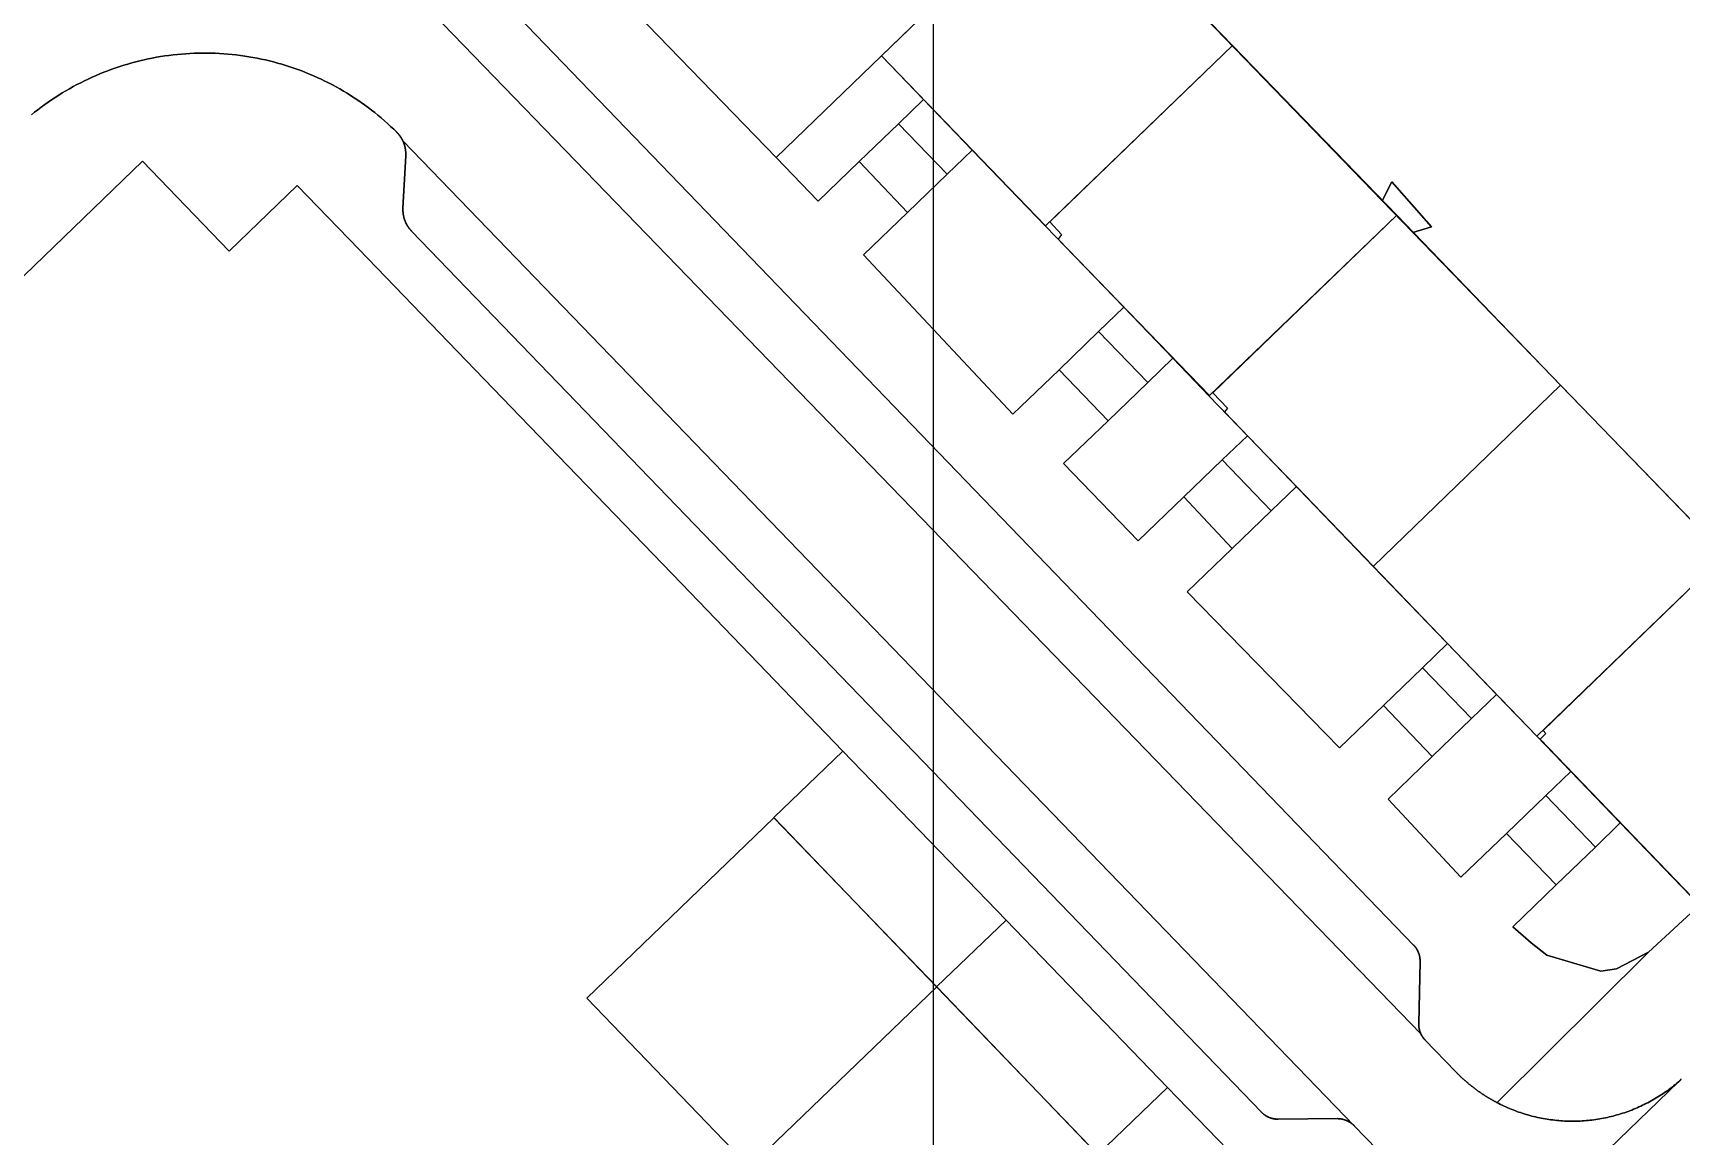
# Model space of a CAD drawing. Header units: metres. Extents: x -127 to 442, y -186 to 462.
# Drawn here: x -29.3 to 24.4, y 35.8 to 71.7 of the extents above; entities that cross this region are included whole.
import ezdxf

# ---------------------------------------------------------------- set-up
doc = ezdxf.new("R2010")
doc.units = ezdxf.units.M

msp = doc.modelspace()

# ---------------------------------------------------------------- linework, layer by layer
at = {"color": 7}
msp.add_lwpolyline([(0, 0), (249, 0), (249, 249), (0, 249)], close=True, dxfattribs=at)
at = {"layer": 'building_2', "color": 1}
for points in [[(16.234, 65.406), (15.625, 65.219), (31.148, 49.188), (43.172, 60.75), (42.906, 61.031), (43.859, 61.938), (17.336, 89.344), (4.391, 76.844), (14.625, 66.25), (14.945, 66.875), (16.234, 65.406)], [(-1.68, 70.969), (3.656, 65.438), (9.75, 71.312), (4.391, 76.844), (-1.68, 70.969)], [(9.75, 71.312), (3.805, 65.562), (4.18, 65.156), (4.07, 65), (9, 59.906), (15.102, 65.781), (9.75, 71.312)], [(15.625, 65.219), (16.234, 65.406), (14.945, 66.875), (14.625, 66.25), (15.625, 65.219)], [(9.594, 59.5), (9.492, 59.375), (14.336, 54.344), (20.445, 60.25), (15.102, 65.781), (9.117, 60), (9.594, 59.5)], [(14.336, 54.344), (19.672, 48.812), (25.797, 54.719), (20.445, 60.25), (14.336, 54.344)], [(19.961, 48.906), (19.773, 48.719), (25.008, 43.281), (31.148, 49.188), (25.797, 54.719), (19.875, 49), (19.961, 48.906)], [(-11.281, 40.281), (-5.984, 34.781), (0.117, 40.656), (-5.188, 46.156), (-11.281, 40.281)], [(0.117, 40.656), (-5.984, 34.781), (-0.719, 29.312), (5.297, 35.125), (5.133, 35.281), (5.211, 35.344), (0.117, 40.656)]]:
    msp.add_lwpolyline(points, close=True, dxfattribs=at)
at = {"layer": 'road_0', "color": 8}
for points in [[(-13.82, 72.556), (15.654, 42.014), (15.654, 42.014), (15.658, 42.01), (15.662, 42.005), (15.666, 42.001), (15.67, 41.996), (15.674, 41.992), (15.678, 41.988), (15.682, 41.983), (15.686, 41.978), (15.69, 41.974), (15.694, 41.969), (15.698, 41.965), (15.701, 41.96), (15.705, 41.955), (15.709, 41.95), (15.712, 41.946), (15.716, 41.941), (15.719, 41.936), (15.723, 41.931), (15.726, 41.926), (15.73, 41.921), (15.733, 41.917), (15.737, 41.912), (15.74, 41.907), (15.743, 41.902), (15.747, 41.897), (15.75, 41.892), (15.753, 41.886), (15.756, 41.881), (15.759, 41.876), (15.762, 41.871), (15.765, 41.866), (15.768, 41.861), (15.771, 41.855), (15.774, 41.85), (15.777, 41.845), (15.78, 41.84), (15.782, 41.834), (15.785, 41.829), (15.788, 41.824), (15.79, 41.818), (15.793, 41.813), (15.795, 41.807), (15.798, 41.802), (15.8, 41.796), (15.803, 41.791), (15.805, 41.785), (15.807, 41.78), (15.81, 41.774), (15.812, 41.769), (15.814, 41.763), (15.816, 41.758), (15.818, 41.752), (15.82, 41.746), (15.822, 41.741), (15.824, 41.735), (15.826, 41.729), (15.828, 41.724), (15.83, 41.718), (15.832, 41.712), (15.834, 41.707), (15.835, 41.701), (15.837, 41.695), (15.838, 41.689), (15.84, 41.683), (15.842, 41.678), (15.843, 41.672), (15.844, 41.666), (15.846, 41.66), (15.847, 41.654), (15.848, 41.649), (15.85, 41.643), (15.851, 41.637), (15.852, 41.631), (15.853, 41.625), (15.854, 41.619), (15.855, 41.613), (15.856, 41.607), (15.857, 41.601), (15.858, 41.595), (15.859, 41.59), (15.859, 41.584), (15.86, 41.578), (15.861, 41.572), (15.861, 41.566), (15.862, 41.56), (15.862, 41.554), (15.863, 41.548), (15.863, 41.542), (15.864, 41.536), (15.864, 41.53), (15.864, 41.524), (15.865, 41.518), (15.865, 41.512), (15.865, 41.506), (15.865, 41.5), (15.865, 41.494), (15.865, 41.488), (15.865, 41.482), (15.865, 41.476), (15.865, 41.476), (15.821, 39.454), (15.821, 39.454), (15.821, 39.451), (15.821, 39.447), (15.821, 39.444), (15.821, 39.44), (15.821, 39.437), (15.821, 39.433), (15.821, 39.43), (15.821, 39.427), (15.821, 39.423), (15.821, 39.42), (15.821, 39.416), (15.821, 39.413), (15.821, 39.409), (15.821, 39.406), (15.821, 39.402), (15.822, 39.399), (15.822, 39.396), (15.822, 39.392), (15.822, 39.389), (15.822, 39.385), (15.823, 39.382), (15.823, 39.378), (15.823, 39.375), (15.823, 39.372), (15.824, 39.368), (15.824, 39.365), (15.824, 39.361), (15.825, 39.358), (15.825, 39.355), (15.826, 39.351), (15.826, 39.348), (15.826, 39.344), (15.827, 39.341), (15.827, 39.337), (15.828, 39.334), (15.828, 39.331), (15.829, 39.327), (15.829, 39.324), (15.83, 39.32), (15.83, 39.317), (15.831, 39.314), (15.831, 39.31), (15.832, 39.307), (15.833, 39.304), (15.833, 39.3), (15.834, 39.297), (15.835, 39.293), (15.835, 39.29), (15.836, 39.287), (15.837, 39.283), (15.837, 39.28), (15.838, 39.277), (15.839, 39.273), (15.84, 39.27), (15.84, 39.267), (15.841, 39.263), (15.842, 39.26), (15.843, 39.257), (15.844, 39.253), (15.845, 39.25), (15.845, 39.247), (15.846, 39.243), (15.847, 39.24), (15.848, 39.237), (15.849, 39.233), (15.85, 39.23), (15.851, 39.227), (15.852, 39.223), (15.853, 39.22), (15.854, 39.217), (15.855, 39.214), (15.856, 39.21), (15.857, 39.207), (15.858, 39.204), (15.859, 39.2), (15.86, 39.197), (15.861, 39.194), (15.863, 39.191), (15.864, 39.188), (15.865, 39.184), (15.866, 39.181), (15.867, 39.178), (15.869, 39.175), (15.87, 39.171), (15.871, 39.168), (15.872, 39.165), (15.874, 39.162), (15.875, 39.159), (15.876, 39.155), (15.877, 39.152), (15.879, 39.149), (15.88, 39.146), (15.882, 39.143), (15.883, 39.14), (15.884, 39.136), (15.886, 39.133), (15.887, 39.13), (15.889, 39.127), (15.89, 39.124), (15.89, 39.124), (15.891, 39.122), (15.892, 39.119), (15.893, 39.117), (15.894, 39.115), (15.895, 39.112), (15.896, 39.11), (15.898, 39.108), (15.899, 39.106), (15.9, 39.103), (15.901, 39.101), (15.902, 39.099), (15.903, 39.097), (15.904, 39.094), (15.906, 39.092), (15.907, 39.09), (15.908, 39.087), (15.909, 39.085), (15.91, 39.083), (15.911, 39.081), (15.913, 39.078), (15.914, 39.076), (15.915, 39.074), (15.916, 39.072), (15.918, 39.07), (15.919, 39.067), (15.92, 39.065), (15.921, 39.063), (15.923, 39.061), (15.924, 39.059), (15.925, 39.056), (15.926, 39.054), (15.928, 39.052), (15.929, 39.05), (15.93, 39.048), (15.932, 39.045), (15.933, 39.043), (15.934, 39.041), (15.936, 39.039), (15.937, 39.037), (15.938, 39.035), (15.94, 39.033), (15.941, 39.03), (15.943, 39.028), (15.944, 39.026), (15.945, 39.024), (15.947, 39.022), (15.948, 39.02), (15.95, 39.018), (15.951, 39.016), (15.952, 39.013), (15.954, 39.011), (15.955, 39.009), (15.957, 39.007), (15.958, 39.005), (15.96, 39.003), (15.961, 39.001), (15.963, 38.999), (15.964, 38.997), (15.966, 38.995), (15.967, 38.993), (15.969, 38.991), (15.97, 38.989), (15.972, 38.987), (15.973, 38.985), (15.975, 38.983), (15.976, 38.981), (15.978, 38.978), (15.979, 38.976), (15.981, 38.974), (15.983, 38.972), (15.984, 38.97), (15.986, 38.969), (15.987, 38.967), (15.989, 38.965), (15.99, 38.963), (15.992, 38.961), (15.994, 38.959), (15.995, 38.957), (15.997, 38.955), (15.999, 38.953), (16, 38.951), (16.002, 38.949), (16.004, 38.947), (16.005, 38.945), (16.007, 38.943), (16.009, 38.941), (16.01, 38.939), (16.012, 38.937), (16.014, 38.936), (16.015, 38.934), (16.017, 38.932), (16.019, 38.93), (16.021, 38.928), (16.022, 38.926), (16.024, 38.924), (16.026, 38.923), (16.027, 38.921), (16.029, 38.919), (16.031, 38.917), (16.031, 38.917), (17.016, 37.896), (17.016, 37.896), (17.028, 37.884), (17.04, 37.871), (17.052, 37.859), (17.064, 37.847), (17.076, 37.835), (17.088, 37.822), (17.101, 37.81), (17.113, 37.798), (17.125, 37.786), (17.137, 37.774), (17.15, 37.762), (17.162, 37.75), (17.175, 37.738), (17.187, 37.726), (17.2, 37.715), (17.212, 37.703), (17.225, 37.691), (17.237, 37.679), (17.25, 37.668), (17.263, 37.656), (17.275, 37.645), (17.288, 37.633), (17.301, 37.622), (17.314, 37.61), (17.327, 37.599), (17.34, 37.587), (17.353, 37.576), (17.366, 37.565), (17.379, 37.554), (17.392, 37.542), (17.405, 37.531), (17.418, 37.52), (17.431, 37.509), (17.444, 37.498), (17.458, 37.487), (17.471, 37.476), (17.484, 37.465), (17.498, 37.455), (17.511, 37.444), (17.525, 37.433), (17.538, 37.422), (17.552, 37.412), (17.565, 37.401), (17.579, 37.39), (17.592, 37.38), (17.606, 37.369), (17.62, 37.359), (17.633, 37.349), (17.647, 37.338), (17.661, 37.328), (17.675, 37.318), (17.688, 37.307), (17.702, 37.297), (17.716, 37.287), (17.73, 37.277), (17.744, 37.267), (17.758, 37.257), (17.772, 37.247), (17.786, 37.237), (17.8, 37.227), (17.815, 37.218), (17.829, 37.208), (17.843, 37.198), (17.857, 37.188), (17.871, 37.179), (17.886, 37.169), (17.9, 37.16), (17.914, 37.15), (17.929, 37.141), (17.943, 37.131), (17.958, 37.122), (17.972, 37.113), (17.987, 37.103), (18.001, 37.094), (18.016, 37.085), (18.03, 37.076), (18.045, 37.067), (18.06, 37.058), (18.074, 37.049), (18.089, 37.04), (18.104, 37.031), (18.119, 37.022), (18.133, 37.014), (18.148, 37.005), (18.163, 36.996), (18.178, 36.988), (18.193, 36.979), (18.208, 36.971), (18.223, 36.962), (18.238, 36.954), (18.253, 36.945), (18.268, 36.937), (18.283, 36.929), (18.298, 36.92), (18.313, 36.912), (18.328, 36.904), (18.344, 36.896), (18.359, 36.888), (18.374, 36.88), (18.374, 36.88), (23.31, 41.78), (22.26, 41.24), (21.76, 41.16), (20, 41.68), (19.48, 42.09), (18.885, 42.602), (20.299, 43.969), (18.678, 45.649), (17.197, 44.223), (14.822, 46.763), (16.259, 48.15), (14.67, 49.819), (13.234, 48.437), (8.277, 53.521), (8.277, 53.521), (9.739, 54.929), (8.17, 56.61), (6.682, 55.177), (4.251, 57.694), (5.699, 59.09), (4.1, 60.749), (2.598, 59.303), (-2.272, 64.491), (-0.84, 65.87), (-2.409, 67.535), (-3.753, 66.242), (-5.119, 67.657), (-11.031, 73.779)], [(17.488, 30.988), (24.284, 37.557), (24.284, 37.557), (24.235, 37.516), (24.186, 37.475), (24.137, 37.435), (24.087, 37.395), (24.036, 37.356), (23.985, 37.318), (23.934, 37.28), (23.882, 37.243), (23.829, 37.207), (23.776, 37.171), (23.723, 37.136), (23.67, 37.101), (23.615, 37.068), (23.561, 37.034), (23.506, 37.002), (23.451, 36.97), (23.395, 36.939), (23.339, 36.908), (23.283, 36.878), (23.226, 36.849), (23.169, 36.82), (23.112, 36.793), (23.054, 36.766), (22.996, 36.739), (22.937, 36.713), (22.879, 36.688), (22.82, 36.664), (22.761, 36.64), (22.701, 36.618), (22.641, 36.595), (22.581, 36.574), (22.521, 36.553), (22.46, 36.533), (22.399, 36.514), (22.338, 36.495), (22.277, 36.478), (22.216, 36.461), (22.154, 36.444), (22.092, 36.429), (22.03, 36.414), (21.968, 36.4), (21.905, 36.386), (21.843, 36.374), (21.78, 36.362), (21.717, 36.351), (21.654, 36.341), (21.591, 36.331), (21.528, 36.322), (21.465, 36.314), (21.401, 36.307), (21.338, 36.301), (21.274, 36.295), (21.211, 36.29), (21.147, 36.286), (21.083, 36.282), (21.02, 36.28), (20.956, 36.278), (20.892, 36.277), (20.828, 36.276), (20.764, 36.277), (20.701, 36.278), (20.637, 36.28), (20.573, 36.282), (20.509, 36.286), (20.446, 36.29), (20.382, 36.295), (20.319, 36.301), (20.255, 36.307), (20.192, 36.315), (20.128, 36.323), (20.065, 36.332), (20.002, 36.341), (19.939, 36.352), (19.876, 36.363), (19.814, 36.375), (19.751, 36.387), (19.689, 36.401), (19.627, 36.415), (19.565, 36.43), (19.503, 36.445), (19.441, 36.462), (19.38, 36.479), (19.318, 36.496), (19.257, 36.515), (19.196, 36.534), (19.136, 36.554), (19.076, 36.575), (19.016, 36.597), (18.956, 36.619), (18.896, 36.642), (18.837, 36.665), (18.778, 36.69), (18.719, 36.715), (18.661, 36.741), (18.603, 36.767), (18.545, 36.794), (18.488, 36.822), (18.431, 36.851), (18.374, 36.88), (18.374, 36.88), (18.359, 36.888), (18.344, 36.896), (18.328, 36.904), (18.313, 36.912), (18.298, 36.92), (18.283, 36.929), (18.268, 36.937), (18.253, 36.945), (18.238, 36.954), (18.223, 36.962), (18.208, 36.971), (18.193, 36.979), (18.178, 36.988), (18.163, 36.996), (18.148, 37.005), (18.133, 37.014), (18.119, 37.022), (18.104, 37.031), (18.089, 37.04), (18.074, 37.049), (18.06, 37.058), (18.045, 37.067), (18.03, 37.076), (18.016, 37.085), (18.001, 37.094), (17.987, 37.103), (17.972, 37.113), (17.958, 37.122), (17.943, 37.131), (17.929, 37.141), (17.914, 37.15), (17.9, 37.16), (17.886, 37.169), (17.871, 37.179), (17.857, 37.188), (17.843, 37.198), (17.829, 37.208), (17.815, 37.218), (17.8, 37.227), (17.786, 37.237), (17.772, 37.247), (17.758, 37.257), (17.744, 37.267), (17.73, 37.277), (17.716, 37.287), (17.702, 37.297), (17.688, 37.307), (17.675, 37.318), (17.661, 37.328), (17.647, 37.338), (17.633, 37.349), (17.62, 37.359), (17.606, 37.369), (17.592, 37.38), (17.579, 37.39), (17.565, 37.401), (17.552, 37.412), (17.538, 37.422), (17.525, 37.433), (17.511, 37.444), (17.498, 37.455), (17.484, 37.465), (17.471, 37.476), (17.458, 37.487), (17.444, 37.498), (17.431, 37.509), (17.418, 37.52), (17.405, 37.531), (17.392, 37.542), (17.379, 37.554), (17.366, 37.565), (17.353, 37.576), (17.34, 37.587), (17.327, 37.599), (17.314, 37.61), (17.301, 37.622), (17.288, 37.633), (17.275, 37.645), (17.263, 37.656), (17.25, 37.668), (17.237, 37.679), (17.225, 37.691), (17.212, 37.703), (17.2, 37.715), (17.187, 37.726), (17.175, 37.738), (17.162, 37.75), (17.15, 37.762), (17.137, 37.774), (17.125, 37.786), (17.113, 37.798), (17.101, 37.81), (17.088, 37.822), (17.076, 37.835), (17.064, 37.847), (17.052, 37.859), (17.04, 37.871), (17.028, 37.884), (17.016, 37.896), (17.016, 37.896), (16.031, 38.917), (16.031, 38.917), (16.029, 38.919), (16.027, 38.921), (16.026, 38.923), (16.024, 38.924), (16.022, 38.926), (16.021, 38.928), (16.019, 38.93), (16.017, 38.932), (16.015, 38.934), (16.014, 38.936), (16.012, 38.937), (16.01, 38.939), (16.009, 38.941), (16.007, 38.943), (16.005, 38.945), (16.004, 38.947), (16.002, 38.949), (16, 38.951), (15.999, 38.953), (15.997, 38.955), (15.995, 38.957), (15.994, 38.959), (15.992, 38.961), (15.99, 38.963), (15.989, 38.965), (15.987, 38.967), (15.986, 38.969), (15.984, 38.97), (15.983, 38.972), (15.981, 38.974), (15.979, 38.976), (15.978, 38.978), (15.976, 38.981), (15.975, 38.983), (15.973, 38.985), (15.972, 38.987), (15.97, 38.989), (15.969, 38.991), (15.967, 38.993), (15.966, 38.995), (15.964, 38.997), (15.963, 38.999), (15.961, 39.001), (15.96, 39.003), (15.958, 39.005), (15.957, 39.007), (15.955, 39.009), (15.954, 39.011), (15.952, 39.013), (15.951, 39.016), (15.95, 39.018), (15.948, 39.02), (15.947, 39.022), (15.945, 39.024), (15.944, 39.026), (15.943, 39.028), (15.941, 39.03), (15.94, 39.033), (15.938, 39.035), (15.937, 39.037), (15.936, 39.039), (15.934, 39.041), (15.933, 39.043), (15.932, 39.045), (15.93, 39.048), (15.929, 39.05), (15.928, 39.052), (15.926, 39.054), (15.925, 39.056), (15.924, 39.059), (15.923, 39.061), (15.921, 39.063), (15.92, 39.065), (15.919, 39.067), (15.918, 39.07), (15.916, 39.072), (15.915, 39.074), (15.914, 39.076), (15.913, 39.078), (15.911, 39.081), (15.91, 39.083), (15.909, 39.085), (15.908, 39.087), (15.907, 39.09), (15.906, 39.092), (15.904, 39.094), (15.903, 39.097), (15.902, 39.099), (15.901, 39.101), (15.9, 39.103), (15.899, 39.106), (15.898, 39.108), (15.896, 39.11), (15.895, 39.112), (15.894, 39.115), (15.893, 39.117), (15.892, 39.119), (15.891, 39.122), (15.89, 39.124), (15.89, 39.124), (-16.637, 72.7)], [(-16.637, 72.7), (15.89, 39.124), (15.89, 39.124), (15.889, 39.127), (15.887, 39.13), (15.886, 39.133), (15.884, 39.136), (15.883, 39.14), (15.882, 39.143), (15.88, 39.146), (15.879, 39.149), (15.877, 39.152), (15.876, 39.155), (15.875, 39.159), (15.874, 39.162), (15.872, 39.165), (15.871, 39.168), (15.87, 39.171), (15.869, 39.175), (15.867, 39.178), (15.866, 39.181), (15.865, 39.184), (15.864, 39.188), (15.863, 39.191), (15.861, 39.194), (15.86, 39.197), (15.859, 39.2), (15.858, 39.204), (15.857, 39.207), (15.856, 39.21), (15.855, 39.214), (15.854, 39.217), (15.853, 39.22), (15.852, 39.223), (15.851, 39.227), (15.85, 39.23), (15.849, 39.233), (15.848, 39.237), (15.847, 39.24), (15.846, 39.243), (15.845, 39.247), (15.845, 39.25), (15.844, 39.253), (15.843, 39.257), (15.842, 39.26), (15.841, 39.263), (15.84, 39.267), (15.84, 39.27), (15.839, 39.273), (15.838, 39.277), (15.837, 39.28), (15.837, 39.283), (15.836, 39.287), (15.835, 39.29), (15.835, 39.293), (15.834, 39.297), (15.833, 39.3), (15.833, 39.304), (15.832, 39.307), (15.831, 39.31), (15.831, 39.314), (15.83, 39.317), (15.83, 39.32), (15.829, 39.324), (15.829, 39.327), (15.828, 39.331), (15.828, 39.334), (15.827, 39.337), (15.827, 39.341), (15.826, 39.344), (15.826, 39.348), (15.826, 39.351), (15.825, 39.355), (15.825, 39.358), (15.824, 39.361), (15.824, 39.365), (15.824, 39.368), (15.823, 39.372), (15.823, 39.375), (15.823, 39.378), (15.823, 39.382), (15.822, 39.385), (15.822, 39.389), (15.822, 39.392), (15.822, 39.396), (15.822, 39.399), (15.821, 39.402), (15.821, 39.406), (15.821, 39.409), (15.821, 39.413), (15.821, 39.416), (15.821, 39.42), (15.821, 39.423), (15.821, 39.427), (15.821, 39.43), (15.821, 39.433), (15.821, 39.437), (15.821, 39.44), (15.821, 39.444), (15.821, 39.447), (15.821, 39.451), (15.821, 39.454), (15.821, 39.454), (15.865, 41.476), (15.865, 41.476), (15.865, 41.482), (15.865, 41.488), (15.865, 41.494), (15.865, 41.5), (15.865, 41.506), (15.865, 41.512), (15.865, 41.518), (15.864, 41.524), (15.864, 41.53), (15.864, 41.536), (15.863, 41.542), (15.863, 41.548), (15.862, 41.554), (15.862, 41.56), (15.861, 41.566), (15.861, 41.572), (15.86, 41.578), (15.859, 41.584), (15.859, 41.59), (15.858, 41.595), (15.857, 41.601), (15.856, 41.607), (15.855, 41.613), (15.854, 41.619), (15.853, 41.625), (15.852, 41.631), (15.851, 41.637), (15.85, 41.643), (15.848, 41.649), (15.847, 41.654), (15.846, 41.66), (15.844, 41.666), (15.843, 41.672), (15.842, 41.678), (15.84, 41.683), (15.838, 41.689), (15.837, 41.695), (15.835, 41.701), (15.834, 41.707), (15.832, 41.712), (15.83, 41.718), (15.828, 41.724), (15.826, 41.729), (15.824, 41.735), (15.822, 41.741), (15.82, 41.746), (15.818, 41.752), (15.816, 41.758), (15.814, 41.763), (15.812, 41.769), (15.81, 41.774), (15.807, 41.78), (15.805, 41.785), (15.803, 41.791), (15.8, 41.796), (15.798, 41.802), (15.795, 41.807), (15.793, 41.813), (15.79, 41.818), (15.788, 41.824), (15.785, 41.829), (15.782, 41.834), (15.78, 41.84), (15.777, 41.845), (15.774, 41.85), (15.771, 41.855), (15.768, 41.861), (15.765, 41.866), (15.762, 41.871), (15.759, 41.876), (15.756, 41.881), (15.753, 41.886), (15.75, 41.892), (15.747, 41.897), (15.743, 41.902), (15.74, 41.907), (15.737, 41.912), (15.733, 41.917), (15.73, 41.921), (15.726, 41.926), (15.723, 41.931), (15.719, 41.936), (15.716, 41.941), (15.712, 41.946), (15.709, 41.95), (15.705, 41.955), (15.701, 41.96), (15.698, 41.965), (15.694, 41.969), (15.69, 41.974), (15.686, 41.978), (15.682, 41.983), (15.678, 41.988), (15.674, 41.992), (15.67, 41.996), (15.666, 42.001), (15.662, 42.005), (15.658, 42.01), (15.654, 42.014), (15.654, 42.014), (-13.82, 72.556)], [(-29.386, 69.049), (-29.279, 69.136), (-29.17, 69.22), (-29.061, 69.303), (-28.95, 69.384), (-28.838, 69.464), (-28.724, 69.541), (-28.61, 69.617), (-28.494, 69.692), (-28.377, 69.764), (-28.259, 69.835), (-28.14, 69.903), (-28.02, 69.97), (-27.899, 70.035), (-27.777, 70.099), (-27.654, 70.16), (-27.53, 70.219), (-27.405, 70.277), (-27.279, 70.332), (-27.153, 70.386), (-27.025, 70.438), (-26.897, 70.487), (-26.768, 70.535), (-26.638, 70.58), (-26.508, 70.624), (-26.377, 70.666), (-26.245, 70.705), (-26.113, 70.743), (-25.98, 70.778), (-25.847, 70.812), (-25.713, 70.843), (-25.579, 70.873), (-25.444, 70.9), (-25.309, 70.925), (-25.174, 70.948), (-25.038, 70.969), (-24.902, 70.988), (-24.765, 71.005), (-24.629, 71.02), (-24.492, 71.032), (-24.355, 71.043), (-24.217, 71.051), (-24.08, 71.057), (-23.943, 71.061), (-23.805, 71.063), (-23.668, 71.063), (-23.53, 71.061), (-23.393, 71.056), (-23.256, 71.05), (-23.118, 71.041), (-22.981, 71.03), (-22.844, 71.018), (-22.708, 71.003), (-22.571, 70.986), (-22.435, 70.966), (-22.3, 70.945), (-22.164, 70.922), (-22.029, 70.896), (-21.894, 70.869), (-21.76, 70.839), (-21.626, 70.807), (-21.493, 70.774), (-21.36, 70.738), (-21.228, 70.7), (-21.097, 70.66), (-20.966, 70.618), (-20.836, 70.574), (-20.706, 70.528), (-20.577, 70.48), (-20.449, 70.43), (-20.322, 70.378), (-20.195, 70.324), (-20.07, 70.269), (-19.945, 70.211), (-19.821, 70.151), (-19.698, 70.09), (-19.576, 70.026), (-19.455, 69.961), (-19.335, 69.894), (-19.217, 69.825), (-19.099, 69.754), (-18.982, 69.681), (-18.867, 69.607), (-18.752, 69.53), (-18.639, 69.452), (-18.527, 69.373), (-18.416, 69.291), (-18.307, 69.208), (-18.199, 69.123), (-18.092, 69.037), (-17.986, 68.949), (-17.882, 68.859), (-17.78, 68.767), (-17.678, 68.674), (-17.578, 68.58), (-17.48, 68.484), (-17.48, 68.484), (-17.477, 68.481), (-17.475, 68.479), (-17.472, 68.476), (-17.47, 68.474), (-17.467, 68.471), (-17.465, 68.469), (-17.462, 68.466), (-17.46, 68.463), (-17.457, 68.461), (-17.455, 68.458), (-17.452, 68.455), (-17.45, 68.453), (-17.447, 68.45), (-17.445, 68.447), (-17.442, 68.445), (-17.44, 68.442), (-17.437, 68.439), (-17.435, 68.437), (-17.432, 68.434), (-17.43, 68.431), (-17.428, 68.428), (-17.425, 68.426), (-17.423, 68.423), (-17.421, 68.42), (-17.418, 68.417), (-17.416, 68.415), (-17.414, 68.412), (-17.411, 68.409), (-17.409, 68.406), (-17.407, 68.403), (-17.404, 68.401), (-17.402, 68.398), (-17.4, 68.395), (-17.398, 68.392), (-17.395, 68.389), (-17.393, 68.386), (-17.391, 68.384), (-17.389, 68.381), (-17.386, 68.378), (-17.384, 68.375), (-17.382, 68.372), (-17.38, 68.369), (-17.378, 68.366), (-17.376, 68.363), (-17.373, 68.36), (-17.371, 68.357), (-17.369, 68.354), (-17.367, 68.351), (-17.365, 68.348), (-17.363, 68.345), (-17.361, 68.342), (-17.359, 68.339), (-17.357, 68.336), (-17.355, 68.333), (-17.353, 68.33), (-17.351, 68.327), (-17.349, 68.324), (-17.347, 68.321), (-17.345, 68.318), (-17.343, 68.315), (-17.341, 68.312), (-17.339, 68.309), (-17.337, 68.306), (-17.335, 68.303), (-17.333, 68.3), (-17.331, 68.297), (-17.329, 68.294), (-17.327, 68.291), (-17.326, 68.288), (-17.324, 68.284), (-17.322, 68.281), (-17.32, 68.278), (-17.318, 68.275), (-17.316, 68.272), (-17.315, 68.269), (-17.313, 68.265), (-17.311, 68.262), (-17.309, 68.259), (-17.307, 68.256), (-17.306, 68.253), (-17.304, 68.25), (-17.302, 68.246), (-17.301, 68.243), (-17.299, 68.24), (-17.297, 68.237), (-17.296, 68.234), (-17.294, 68.23), (-17.292, 68.227), (-17.291, 68.224), (-17.289, 68.221), (-17.287, 68.217), (-17.286, 68.214), (-17.284, 68.211), (-17.283, 68.207), (-17.281, 68.204), (-17.28, 68.201), (-17.278, 68.198), (-17.277, 68.194), (-17.275, 68.191), (-17.275, 68.191), (13.718, 36.13), (14.848, 34.959)], [(14.848, 34.959), (13.718, 36.13), (13.718, 36.13), (13.714, 36.134), (13.709, 36.139), (13.705, 36.143), (13.7, 36.147), (13.696, 36.151), (13.691, 36.155), (13.687, 36.159), (13.682, 36.163), (13.677, 36.167), (13.673, 36.171), (13.668, 36.175), (13.663, 36.179), (13.659, 36.183), (13.654, 36.187), (13.649, 36.191), (13.644, 36.194), (13.639, 36.198), (13.634, 36.202), (13.629, 36.205), (13.624, 36.209), (13.62, 36.213), (13.615, 36.216), (13.609, 36.22), (13.604, 36.223), (13.599, 36.227), (13.594, 36.23), (13.589, 36.233), (13.584, 36.236), (13.579, 36.24), (13.573, 36.243), (13.568, 36.246), (13.563, 36.249), (13.558, 36.252), (13.552, 36.255), (13.547, 36.258), (13.542, 36.261), (13.536, 36.264), (13.531, 36.267), (13.525, 36.27), (13.52, 36.273), (13.514, 36.276), (13.509, 36.278), (13.503, 36.281), (13.498, 36.284), (13.492, 36.286), (13.487, 36.289), (13.481, 36.291), (13.476, 36.294), (13.47, 36.296), (13.464, 36.298), (13.459, 36.301), (13.453, 36.303), (13.447, 36.305), (13.442, 36.308), (13.436, 36.31), (13.43, 36.312), (13.424, 36.314), (13.418, 36.316), (13.413, 36.318), (13.407, 36.32), (13.401, 36.322), (13.395, 36.323), (13.389, 36.325), (13.383, 36.327), (13.378, 36.329), (13.372, 36.33), (13.366, 36.332), (13.36, 36.334), (13.354, 36.335), (13.348, 36.337), (13.342, 36.338), (13.336, 36.339), (13.33, 36.341), (13.324, 36.342), (13.318, 36.343), (13.312, 36.344), (13.306, 36.346), (13.3, 36.347), (13.294, 36.348), (13.288, 36.349), (13.282, 36.35), (13.276, 36.351), (13.27, 36.351), (13.264, 36.352), (13.258, 36.353), (13.251, 36.354), (13.245, 36.354), (13.239, 36.355), (13.233, 36.356), (13.227, 36.356), (13.221, 36.357), (13.215, 36.357), (13.209, 36.358), (13.203, 36.358), (13.197, 36.358), (13.19, 36.359), (13.184, 36.359), (13.178, 36.359), (13.172, 36.359), (13.172, 36.359), (11.239, 36.342), (11.239, 36.342), (11.233, 36.342), (11.227, 36.342), (11.221, 36.342), (11.214, 36.342), (11.208, 36.342), (11.202, 36.343), (11.196, 36.343), (11.19, 36.343), (11.184, 36.344), (11.178, 36.344), (11.171, 36.345), (11.165, 36.345), (11.159, 36.346), (11.153, 36.346), (11.147, 36.347), (11.141, 36.348), (11.135, 36.349), (11.129, 36.349), (11.123, 36.35), (11.117, 36.351), (11.11, 36.352), (11.104, 36.353), (11.098, 36.354), (11.092, 36.355), (11.086, 36.357), (11.08, 36.358), (11.074, 36.359), (11.068, 36.36), (11.062, 36.362), (11.056, 36.363), (11.05, 36.365), (11.044, 36.366), (11.038, 36.368), (11.033, 36.369), (11.027, 36.371), (11.021, 36.373), (11.015, 36.375), (11.009, 36.376), (11.003, 36.378), (10.997, 36.38), (10.991, 36.382), (10.986, 36.384), (10.98, 36.386), (10.974, 36.388), (10.968, 36.39), (10.963, 36.393), (10.957, 36.395), (10.951, 36.397), (10.945, 36.399), (10.94, 36.402), (10.934, 36.404), (10.928, 36.407), (10.923, 36.409), (10.917, 36.412), (10.912, 36.414), (10.906, 36.417), (10.901, 36.42), (10.895, 36.422), (10.89, 36.425), (10.884, 36.428), (10.879, 36.431), (10.873, 36.434), (10.868, 36.437), (10.863, 36.44), (10.857, 36.443), (10.852, 36.446), (10.847, 36.449), (10.841, 36.452), (10.836, 36.456), (10.831, 36.459), (10.826, 36.462), (10.821, 36.465), (10.816, 36.469), (10.81, 36.472), (10.805, 36.476), (10.8, 36.479), (10.795, 36.483), (10.79, 36.486), (10.785, 36.49), (10.78, 36.494), (10.776, 36.498), (10.771, 36.501), (10.766, 36.505), (10.761, 36.509), (10.756, 36.513), (10.752, 36.517), (10.747, 36.521), (10.742, 36.525), (10.738, 36.529), (10.733, 36.533), (10.728, 36.537), (10.724, 36.541), (10.719, 36.545), (10.715, 36.549), (10.71, 36.554), (10.706, 36.558), (10.702, 36.562), (10.697, 36.567), (10.693, 36.571), (10.693, 36.571), (-16.997, 65.265), (-16.997, 65.265), (-17.003, 65.271), (-17.008, 65.277), (-17.014, 65.283), (-17.02, 65.289), (-17.025, 65.295), (-17.031, 65.302), (-17.036, 65.308), (-17.042, 65.314), (-17.047, 65.32), (-17.052, 65.327), (-17.057, 65.333), (-17.063, 65.34), (-17.068, 65.346), (-17.073, 65.353), (-17.078, 65.359), (-17.083, 65.366), (-17.088, 65.373), (-17.092, 65.38), (-17.097, 65.386), (-17.102, 65.393), (-17.107, 65.4), (-17.111, 65.407), (-17.116, 65.414), (-17.12, 65.421), (-17.125, 65.428), (-17.129, 65.435), (-17.133, 65.442), (-17.138, 65.449), (-17.142, 65.456), (-17.146, 65.463), (-17.15, 65.47), (-17.154, 65.478), (-17.158, 65.485), (-17.162, 65.492), (-17.166, 65.5), (-17.17, 65.507), (-17.173, 65.514), (-17.177, 65.522), (-17.181, 65.529), (-17.184, 65.537), (-17.188, 65.544), (-17.191, 65.552), (-17.194, 65.559), (-17.198, 65.567), (-17.201, 65.575), (-17.204, 65.582), (-17.207, 65.59), (-17.21, 65.598), (-17.213, 65.605), (-17.216, 65.613), (-17.219, 65.621), (-17.222, 65.629), (-17.224, 65.637), (-17.227, 65.645), (-17.23, 65.652), (-17.232, 65.66), (-17.234, 65.668), (-17.237, 65.676), (-17.239, 65.684), (-17.241, 65.692), (-17.244, 65.7), (-17.246, 65.708), (-17.248, 65.716), (-17.25, 65.724), (-17.252, 65.732), (-17.253, 65.74), (-17.255, 65.748), (-17.257, 65.757), (-17.259, 65.765), (-17.26, 65.773), (-17.262, 65.781), (-17.263, 65.789), (-17.264, 65.797), (-17.266, 65.805), (-17.267, 65.814), (-17.268, 65.822), (-17.269, 65.83), (-17.27, 65.838), (-17.271, 65.847), (-17.272, 65.855), (-17.273, 65.863), (-17.274, 65.871), (-17.274, 65.88), (-17.275, 65.888), (-17.276, 65.896), (-17.276, 65.904), (-17.276, 65.913), (-17.277, 65.921), (-17.277, 65.929), (-17.277, 65.937), (-17.277, 65.946), (-17.277, 65.954), (-17.277, 65.962), (-17.277, 65.971), (-17.277, 65.979), (-17.277, 65.987), (-17.277, 65.995), (-17.276, 66.004), (-17.276, 66.012), (-17.276, 66.012), (-17.186, 67.721), (-17.186, 67.721), (-17.186, 67.726), (-17.185, 67.731), (-17.185, 67.736), (-17.185, 67.74), (-17.185, 67.745), (-17.185, 67.75), (-17.185, 67.755), (-17.185, 67.76), (-17.184, 67.765), (-17.184, 67.77), (-17.184, 67.775), (-17.184, 67.78), (-17.184, 67.784), (-17.184, 67.789), (-17.185, 67.794), (-17.185, 67.799), (-17.185, 67.804), (-17.185, 67.809), (-17.185, 67.814), (-17.185, 67.819), (-17.185, 67.823), (-17.186, 67.828), (-17.186, 67.833), (-17.186, 67.838), (-17.187, 67.843), (-17.187, 67.848), (-17.187, 67.853), (-17.188, 67.858), (-17.188, 67.862), (-17.189, 67.867), (-17.189, 67.872), (-17.189, 67.877), (-17.19, 67.882), (-17.19, 67.887), (-17.191, 67.892), (-17.192, 67.896), (-17.192, 67.901), (-17.193, 67.906), (-17.193, 67.911), (-17.194, 67.916), (-17.195, 67.921), (-17.196, 67.925), (-17.196, 67.93), (-17.197, 67.935), (-17.198, 67.94), (-17.199, 67.945), (-17.2, 67.949), (-17.2, 67.954), (-17.201, 67.959), (-17.202, 67.964), (-17.203, 67.969), (-17.204, 67.973), (-17.205, 67.978), (-17.206, 67.983), (-17.207, 67.988), (-17.208, 67.993), (-17.209, 67.997), (-17.21, 68.002), (-17.211, 68.007), (-17.213, 68.012), (-17.214, 68.016), (-17.215, 68.021), (-17.216, 68.026), (-17.217, 68.03), (-17.219, 68.035), (-17.22, 68.04), (-17.221, 68.045), (-17.223, 68.049), (-17.224, 68.054), (-17.225, 68.059), (-17.227, 68.063), (-17.228, 68.068), (-17.23, 68.073), (-17.231, 68.077), (-17.232, 68.082), (-17.234, 68.087), (-17.236, 68.091), (-17.237, 68.096), (-17.239, 68.1), (-17.24, 68.105), (-17.242, 68.11), (-17.244, 68.114), (-17.245, 68.119), (-17.247, 68.123), (-17.249, 68.128), (-17.25, 68.133), (-17.252, 68.137), (-17.254, 68.142), (-17.256, 68.146), (-17.258, 68.151), (-17.259, 68.155), (-17.261, 68.16), (-17.263, 68.164), (-17.265, 68.169), (-17.267, 68.173), (-17.269, 68.178), (-17.271, 68.182), (-17.273, 68.187), (-17.275, 68.191), (-17.275, 68.191), (-17.277, 68.194), (-17.278, 68.198), (-17.28, 68.201), (-17.281, 68.204), (-17.283, 68.207), (-17.284, 68.211), (-17.286, 68.214), (-17.287, 68.217), (-17.289, 68.221), (-17.291, 68.224), (-17.292, 68.227), (-17.294, 68.23), (-17.296, 68.234), (-17.297, 68.237), (-17.299, 68.24), (-17.301, 68.243), (-17.302, 68.246), (-17.304, 68.25), (-17.306, 68.253), (-17.307, 68.256), (-17.309, 68.259), (-17.311, 68.262), (-17.313, 68.265), (-17.315, 68.269), (-17.316, 68.272), (-17.318, 68.275), (-17.32, 68.278), (-17.322, 68.281), (-17.324, 68.284), (-17.326, 68.288), (-17.327, 68.291), (-17.329, 68.294), (-17.331, 68.297), (-17.333, 68.3), (-17.335, 68.303), (-17.337, 68.306), (-17.339, 68.309), (-17.341, 68.312), (-17.343, 68.315), (-17.345, 68.318), (-17.347, 68.321), (-17.349, 68.324), (-17.351, 68.327), (-17.353, 68.33), (-17.355, 68.333), (-17.357, 68.336), (-17.359, 68.339), (-17.361, 68.342), (-17.363, 68.345), (-17.365, 68.348), (-17.367, 68.351), (-17.369, 68.354), (-17.371, 68.357), (-17.373, 68.36), (-17.376, 68.363), (-17.378, 68.366), (-17.38, 68.369), (-17.382, 68.372), (-17.384, 68.375), (-17.386, 68.378), (-17.389, 68.381), (-17.391, 68.384), (-17.393, 68.386), (-17.395, 68.389), (-17.398, 68.392), (-17.4, 68.395), (-17.402, 68.398), (-17.404, 68.401), (-17.407, 68.403), (-17.409, 68.406), (-17.411, 68.409), (-17.414, 68.412), (-17.416, 68.415), (-17.418, 68.417), (-17.421, 68.42), (-17.423, 68.423), (-17.425, 68.426), (-17.428, 68.428), (-17.43, 68.431), (-17.432, 68.434), (-17.435, 68.437), (-17.437, 68.439), (-17.44, 68.442), (-17.442, 68.445), (-17.445, 68.447), (-17.447, 68.45), (-17.45, 68.453), (-17.452, 68.455), (-17.455, 68.458), (-17.457, 68.461), (-17.46, 68.463), (-17.462, 68.466), (-17.465, 68.469), (-17.467, 68.471), (-17.47, 68.474), (-17.472, 68.476), (-17.475, 68.479), (-17.477, 68.481), (-17.48, 68.484), (-17.48, 68.484), (-17.578, 68.58), (-17.678, 68.674), (-17.78, 68.767), (-17.882, 68.859), (-17.986, 68.949), (-18.092, 69.037), (-18.199, 69.123), (-18.307, 69.208), (-18.416, 69.291), (-18.527, 69.373), (-18.639, 69.452), (-18.752, 69.53), (-18.867, 69.607), (-18.982, 69.681), (-19.099, 69.754), (-19.217, 69.825), (-19.335, 69.894), (-19.455, 69.961), (-19.576, 70.026), (-19.698, 70.09), (-19.821, 70.151), (-19.945, 70.211), (-20.07, 70.269), (-20.195, 70.324), (-20.322, 70.378), (-20.449, 70.43), (-20.577, 70.48), (-20.706, 70.528), (-20.836, 70.574), (-20.966, 70.618), (-21.097, 70.66), (-21.228, 70.7), (-21.36, 70.738), (-21.493, 70.774), (-21.626, 70.807), (-21.76, 70.839), (-21.894, 70.869), (-22.029, 70.896), (-22.164, 70.922), (-22.3, 70.945), (-22.435, 70.966), (-22.571, 70.986), (-22.708, 71.003), (-22.844, 71.018), (-22.981, 71.03), (-23.118, 71.041), (-23.256, 71.05), (-23.393, 71.056), (-23.53, 71.061), (-23.668, 71.063), (-23.805, 71.063), (-23.943, 71.061), (-24.08, 71.057), (-24.217, 71.051), (-24.355, 71.043), (-24.492, 71.032), (-24.629, 71.02), (-24.765, 71.005), (-24.902, 70.988), (-25.038, 70.969), (-25.174, 70.948), (-25.309, 70.925), (-25.444, 70.9), (-25.579, 70.873), (-25.713, 70.843), (-25.847, 70.812), (-25.98, 70.778), (-26.113, 70.743), (-26.245, 70.705), (-26.377, 70.666), (-26.508, 70.624), (-26.638, 70.58), (-26.768, 70.535), (-26.897, 70.487), (-27.025, 70.438), (-27.153, 70.386), (-27.279, 70.332), (-27.405, 70.277), (-27.53, 70.219), (-27.654, 70.16), (-27.777, 70.099), (-27.899, 70.035), (-28.02, 69.97), (-28.14, 69.903), (-28.259, 69.835), (-28.377, 69.764), (-28.494, 69.692), (-28.61, 69.617), (-28.724, 69.541), (-28.838, 69.464), (-28.95, 69.384), (-29.061, 69.303), (-29.17, 69.22), (-29.279, 69.136), (-29.386, 69.049)], [(-31.87, 61.66), (-25.761, 67.539), (-22.942, 64.611), (-20.72, 66.75), (-18.718, 64.676), (-13.463, 59.232), (-8.204, 53.784), (-2.939, 48.33), (2.373, 42.827), (7.637, 37.374), (9.6, 35.34)], [(24.972, 43.309), (23.31, 41.78), (18.374, 36.88), (18.374, 36.88), (18.431, 36.851), (18.488, 36.822), (18.545, 36.794), (18.603, 36.767), (18.661, 36.741), (18.719, 36.715), (18.778, 36.69), (18.837, 36.665), (18.896, 36.642), (18.956, 36.619), (19.016, 36.597), (19.076, 36.575), (19.136, 36.554), (19.196, 36.534), (19.257, 36.515), (19.318, 36.496), (19.38, 36.479), (19.441, 36.462), (19.503, 36.445), (19.565, 36.43), (19.627, 36.415), (19.689, 36.401), (19.751, 36.387), (19.814, 36.375), (19.876, 36.363), (19.939, 36.352), (20.002, 36.341), (20.065, 36.332), (20.128, 36.323), (20.192, 36.315), (20.255, 36.307), (20.319, 36.301), (20.382, 36.295), (20.446, 36.29), (20.509, 36.286), (20.573, 36.282), (20.637, 36.28), (20.701, 36.278), (20.764, 36.277), (20.828, 36.276), (20.892, 36.277), (20.956, 36.278), (21.02, 36.28), (21.083, 36.282), (21.147, 36.286), (21.211, 36.29), (21.274, 36.295), (21.338, 36.301), (21.401, 36.307), (21.465, 36.314), (21.528, 36.322), (21.591, 36.331), (21.654, 36.341), (21.717, 36.351), (21.78, 36.362), (21.843, 36.374), (21.905, 36.386), (21.968, 36.4), (22.03, 36.414), (22.092, 36.429), (22.154, 36.444), (22.216, 36.461), (22.277, 36.478), (22.338, 36.495), (22.399, 36.514), (22.46, 36.533), (22.521, 36.553), (22.581, 36.574), (22.641, 36.595), (22.701, 36.618), (22.761, 36.64), (22.82, 36.664), (22.879, 36.688), (22.937, 36.713), (22.996, 36.739), (23.054, 36.766), (23.112, 36.793), (23.169, 36.82), (23.226, 36.849), (23.283, 36.878), (23.339, 36.908), (23.395, 36.939), (23.451, 36.97), (23.506, 37.002), (23.561, 37.034), (23.615, 37.068), (23.67, 37.101), (23.723, 37.136), (23.776, 37.171), (23.829, 37.207), (23.882, 37.243), (23.934, 37.28), (23.985, 37.318), (24.036, 37.356), (24.087, 37.395), (24.137, 37.435), (24.186, 37.475), (24.235, 37.516), (24.284, 37.557), (24.284, 37.557), (24.286, 37.559), (24.288, 37.561), (24.29, 37.562), (24.292, 37.564), (24.294, 37.566), (24.296, 37.568), (24.298, 37.57), (24.3, 37.571), (24.302, 37.573), (24.304, 37.575), (24.306, 37.577), (24.308, 37.579), (24.31, 37.581), (24.312, 37.583), (24.314, 37.584), (24.316, 37.586), (24.318, 37.588), (24.32, 37.59), (24.322, 37.592), (24.324, 37.594), (24.326, 37.596), (24.328, 37.598), (24.33, 37.6), (24.331, 37.602), (24.333, 37.604), (24.335, 37.606), (24.337, 37.608), (24.339, 37.61), (24.341, 37.611), (24.343, 37.613), (24.345, 37.615), (24.346, 37.617), (24.348, 37.619), (24.35, 37.621), (24.352, 37.623), (24.354, 37.626), (24.355, 37.628), (24.357, 37.63), (24.359, 37.632), (24.361, 37.634), (24.363, 37.636), (24.364, 37.638), (24.366, 37.64), (24.368, 37.642), (24.37, 37.644)], [(24.37, 37.644), (24.368, 37.642), (24.366, 37.64), (24.364, 37.638), (24.363, 37.636), (24.361, 37.634), (24.359, 37.632), (24.357, 37.63), (24.355, 37.628), (24.354, 37.626), (24.352, 37.623), (24.35, 37.621), (24.348, 37.619), (24.346, 37.617), (24.345, 37.615), (24.343, 37.613), (24.341, 37.611), (24.339, 37.61), (24.337, 37.608), (24.335, 37.606), (24.333, 37.604), (24.331, 37.602), (24.33, 37.6), (24.328, 37.598), (24.326, 37.596), (24.324, 37.594), (24.322, 37.592), (24.32, 37.59), (24.318, 37.588), (24.316, 37.586), (24.314, 37.584), (24.312, 37.583), (24.31, 37.581), (24.308, 37.579), (24.306, 37.577), (24.304, 37.575), (24.302, 37.573), (24.3, 37.571), (24.298, 37.57), (24.296, 37.568), (24.294, 37.566), (24.292, 37.564), (24.29, 37.562), (24.288, 37.561), (24.286, 37.559), (24.284, 37.557), (24.284, 37.557), (17.488, 30.988)]]:
    msp.add_lwpolyline(points, dxfattribs=at)
msp.add_lwpolyline([(-17.275, 68.191), (-17.273, 68.187), (-17.271, 68.182), (-17.269, 68.178), (-17.267, 68.173), (-17.265, 68.169), (-17.263, 68.164), (-17.261, 68.16), (-17.259, 68.155), (-17.258, 68.151), (-17.256, 68.146), (-17.254, 68.142), (-17.252, 68.137), (-17.25, 68.133), (-17.249, 68.128), (-17.247, 68.123), (-17.245, 68.119), (-17.244, 68.114), (-17.242, 68.11), (-17.24, 68.105), (-17.239, 68.1), (-17.237, 68.096), (-17.236, 68.091), (-17.234, 68.087), (-17.232, 68.082), (-17.231, 68.077), (-17.23, 68.073), (-17.228, 68.068), (-17.227, 68.063), (-17.225, 68.059), (-17.224, 68.054), (-17.223, 68.049), (-17.221, 68.045), (-17.22, 68.04), (-17.219, 68.035), (-17.217, 68.03), (-17.216, 68.026), (-17.215, 68.021), (-17.214, 68.016), (-17.213, 68.012), (-17.211, 68.007), (-17.21, 68.002), (-17.209, 67.997), (-17.208, 67.993), (-17.207, 67.988), (-17.206, 67.983), (-17.205, 67.978), (-17.204, 67.973), (-17.203, 67.969), (-17.202, 67.964), (-17.201, 67.959), (-17.2, 67.954), (-17.2, 67.949), (-17.199, 67.945), (-17.198, 67.94), (-17.197, 67.935), (-17.196, 67.93), (-17.196, 67.925), (-17.195, 67.921), (-17.194, 67.916), (-17.193, 67.911), (-17.193, 67.906), (-17.192, 67.901), (-17.192, 67.896), (-17.191, 67.892), (-17.19, 67.887), (-17.19, 67.882), (-17.189, 67.877), (-17.189, 67.872), (-17.189, 67.867), (-17.188, 67.862), (-17.188, 67.858), (-17.187, 67.853), (-17.187, 67.848), (-17.187, 67.843), (-17.186, 67.838), (-17.186, 67.833), (-17.186, 67.828), (-17.185, 67.823), (-17.185, 67.819), (-17.185, 67.814), (-17.185, 67.809), (-17.185, 67.804), (-17.185, 67.799), (-17.185, 67.794), (-17.184, 67.789), (-17.184, 67.784), (-17.184, 67.78), (-17.184, 67.775), (-17.184, 67.77), (-17.184, 67.765), (-17.185, 67.76), (-17.185, 67.755), (-17.185, 67.75), (-17.185, 67.745), (-17.185, 67.74), (-17.185, 67.736), (-17.185, 67.731), (-17.186, 67.726), (-17.186, 67.721), (-17.186, 67.721), (-17.276, 66.012), (-17.276, 66.012), (-17.276, 66.004), (-17.277, 65.995), (-17.277, 65.987), (-17.277, 65.979), (-17.277, 65.971), (-17.277, 65.962), (-17.277, 65.954), (-17.277, 65.946), (-17.277, 65.937), (-17.277, 65.929), (-17.277, 65.921), (-17.276, 65.913), (-17.276, 65.904), (-17.276, 65.896), (-17.275, 65.888), (-17.274, 65.88), (-17.274, 65.871), (-17.273, 65.863), (-17.272, 65.855), (-17.271, 65.847), (-17.27, 65.838), (-17.269, 65.83), (-17.268, 65.822), (-17.267, 65.814), (-17.266, 65.805), (-17.264, 65.797), (-17.263, 65.789), (-17.262, 65.781), (-17.26, 65.773), (-17.259, 65.765), (-17.257, 65.757), (-17.255, 65.748), (-17.253, 65.74), (-17.252, 65.732), (-17.25, 65.724), (-17.248, 65.716), (-17.246, 65.708), (-17.244, 65.7), (-17.241, 65.692), (-17.239, 65.684), (-17.237, 65.676), (-17.234, 65.668), (-17.232, 65.66), (-17.23, 65.652), (-17.227, 65.645), (-17.224, 65.637), (-17.222, 65.629), (-17.219, 65.621), (-17.216, 65.613), (-17.213, 65.605), (-17.21, 65.598), (-17.207, 65.59), (-17.204, 65.582), (-17.201, 65.575), (-17.198, 65.567), (-17.194, 65.559), (-17.191, 65.552), (-17.188, 65.544), (-17.184, 65.537), (-17.181, 65.529), (-17.177, 65.522), (-17.173, 65.514), (-17.17, 65.507), (-17.166, 65.5), (-17.162, 65.492), (-17.158, 65.485), (-17.154, 65.478), (-17.15, 65.47), (-17.146, 65.463), (-17.142, 65.456), (-17.138, 65.449), (-17.133, 65.442), (-17.129, 65.435), (-17.125, 65.428), (-17.12, 65.421), (-17.116, 65.414), (-17.111, 65.407), (-17.107, 65.4), (-17.102, 65.393), (-17.097, 65.386), (-17.092, 65.38), (-17.088, 65.373), (-17.083, 65.366), (-17.078, 65.359), (-17.073, 65.353), (-17.068, 65.346), (-17.063, 65.34), (-17.057, 65.333), (-17.052, 65.327), (-17.047, 65.32), (-17.042, 65.314), (-17.036, 65.308), (-17.031, 65.302), (-17.025, 65.295), (-17.02, 65.289), (-17.014, 65.283), (-17.008, 65.277), (-17.003, 65.271), (-16.997, 65.265), (-16.997, 65.265), (10.693, 36.571), (10.693, 36.571), (10.697, 36.567), (10.702, 36.562), (10.706, 36.558), (10.71, 36.554), (10.715, 36.549), (10.719, 36.545), (10.724, 36.541), (10.728, 36.537), (10.733, 36.533), (10.738, 36.529), (10.742, 36.525), (10.747, 36.521), (10.752, 36.517), (10.756, 36.513), (10.761, 36.509), (10.766, 36.505), (10.771, 36.501), (10.776, 36.498), (10.78, 36.494), (10.785, 36.49), (10.79, 36.486), (10.795, 36.483), (10.8, 36.479), (10.805, 36.476), (10.81, 36.472), (10.816, 36.469), (10.821, 36.465), (10.826, 36.462), (10.831, 36.459), (10.836, 36.456), (10.841, 36.452), (10.847, 36.449), (10.852, 36.446), (10.857, 36.443), (10.863, 36.44), (10.868, 36.437), (10.873, 36.434), (10.879, 36.431), (10.884, 36.428), (10.89, 36.425), (10.895, 36.422), (10.901, 36.42), (10.906, 36.417), (10.912, 36.414), (10.917, 36.412), (10.923, 36.409), (10.928, 36.407), (10.934, 36.404), (10.94, 36.402), (10.945, 36.399), (10.951, 36.397), (10.957, 36.395), (10.963, 36.393), (10.968, 36.39), (10.974, 36.388), (10.98, 36.386), (10.986, 36.384), (10.991, 36.382), (10.997, 36.38), (11.003, 36.378), (11.009, 36.376), (11.015, 36.375), (11.021, 36.373), (11.027, 36.371), (11.033, 36.369), (11.038, 36.368), (11.044, 36.366), (11.05, 36.365), (11.056, 36.363), (11.062, 36.362), (11.068, 36.36), (11.074, 36.359), (11.08, 36.358), (11.086, 36.357), (11.092, 36.355), (11.098, 36.354), (11.104, 36.353), (11.11, 36.352), (11.117, 36.351), (11.123, 36.35), (11.129, 36.349), (11.135, 36.349), (11.141, 36.348), (11.147, 36.347), (11.153, 36.346), (11.159, 36.346), (11.165, 36.345), (11.171, 36.345), (11.178, 36.344), (11.184, 36.344), (11.19, 36.343), (11.196, 36.343), (11.202, 36.343), (11.208, 36.342), (11.214, 36.342), (11.221, 36.342), (11.227, 36.342), (11.233, 36.342), (11.239, 36.342), (11.239, 36.342), (13.172, 36.359), (13.172, 36.359), (13.178, 36.359), (13.184, 36.359), (13.19, 36.359), (13.197, 36.358), (13.203, 36.358), (13.209, 36.358), (13.215, 36.357), (13.221, 36.357), (13.227, 36.356), (13.233, 36.356), (13.239, 36.355), (13.245, 36.354), (13.251, 36.354), (13.258, 36.353), (13.264, 36.352), (13.27, 36.351), (13.276, 36.351), (13.282, 36.35), (13.288, 36.349), (13.294, 36.348), (13.3, 36.347), (13.306, 36.346), (13.312, 36.344), (13.318, 36.343), (13.324, 36.342), (13.33, 36.341), (13.336, 36.339), (13.342, 36.338), (13.348, 36.337), (13.354, 36.335), (13.36, 36.334), (13.366, 36.332), (13.372, 36.33), (13.378, 36.329), (13.383, 36.327), (13.389, 36.325), (13.395, 36.323), (13.401, 36.322), (13.407, 36.32), (13.413, 36.318), (13.418, 36.316), (13.424, 36.314), (13.43, 36.312), (13.436, 36.31), (13.442, 36.308), (13.447, 36.305), (13.453, 36.303), (13.459, 36.301), (13.464, 36.298), (13.47, 36.296), (13.476, 36.294), (13.481, 36.291), (13.487, 36.289), (13.492, 36.286), (13.498, 36.284), (13.503, 36.281), (13.509, 36.278), (13.514, 36.276), (13.52, 36.273), (13.525, 36.27), (13.531, 36.267), (13.536, 36.264), (13.542, 36.261), (13.547, 36.258), (13.552, 36.255), (13.558, 36.252), (13.563, 36.249), (13.568, 36.246), (13.573, 36.243), (13.579, 36.24), (13.584, 36.236), (13.589, 36.233), (13.594, 36.23), (13.599, 36.227), (13.604, 36.223), (13.609, 36.22), (13.615, 36.216), (13.62, 36.213), (13.624, 36.209), (13.629, 36.205), (13.634, 36.202), (13.639, 36.198), (13.644, 36.194), (13.649, 36.191), (13.654, 36.187), (13.659, 36.183), (13.663, 36.179), (13.668, 36.175), (13.673, 36.171), (13.677, 36.167), (13.682, 36.163), (13.687, 36.159), (13.691, 36.155), (13.696, 36.151), (13.7, 36.147), (13.705, 36.143), (13.709, 36.139), (13.714, 36.134), (13.718, 36.13), (13.718, 36.13), (-17.275, 68.191)], close=True, dxfattribs=at)
at = {"layer": 'terrain_0', "color": 8}
for points in [[(-8.803, 75.944), (-10.515, 74.28), (-11.031, 73.779), (-5.119, 67.657), (-1.68, 70.969), (4.391, 76.836), (8.287, 80.599), (-0.044, 89.172), (-5.037, 84.32), (0.244, 78.923), (-5.971, 73.029), (-8.803, 75.944)], [(-1.135, 68.762), (-0.314, 69.553), (-1.68, 70.969), (-5.119, 67.657), (-3.753, 66.242), (-2.409, 67.535), (-1.135, 68.762)], [(-0.314, 69.553), (-1.135, 68.762), (0.453, 67.115), (1.273, 67.906), (-0.314, 69.553)], [(-1.135, 68.762), (-2.409, 67.535), (-0.84, 65.87), (0.453, 67.115), (-1.135, 68.762)], [(3.658, 65.431), (1.273, 67.906), (0.453, 67.115), (-0.84, 65.87), (-2.272, 64.491), (2.598, 59.303), (4.1, 60.749), (5.389, 61.992), (6.21, 62.783), (3.658, 65.431)], [(6.21, 62.783), (5.389, 61.992), (6.99, 60.333), (7.809, 61.122), (6.21, 62.783)], [(5.389, 61.992), (4.1, 60.749), (5.699, 59.09), (6.99, 60.333), (5.389, 61.992)], [(10.238, 58.602), (8.996, 59.891), (7.809, 61.122), (6.99, 60.333), (5.699, 59.09), (4.251, 57.694), (6.682, 55.177), (8.17, 56.61), (9.419, 57.813), (10.238, 58.602)], [(10.238, 58.602), (9.419, 57.813), (11.016, 56.159), (11.833, 56.946), (10.238, 58.602)], [(9.419, 57.813), (8.17, 56.61), (9.739, 54.929), (11.016, 56.159), (9.419, 57.813)], [(14.334, 54.351), (11.833, 56.946), (11.016, 56.159), (9.739, 54.929), (8.277, 53.521), (13.234, 48.437), (14.67, 49.819), (15.943, 51.046), (16.759, 51.833), (14.334, 54.351)], [(16.759, 51.833), (15.943, 51.046), (17.544, 49.388), (18.359, 50.173), (16.759, 51.833)], [(15.943, 51.046), (14.67, 49.819), (16.259, 48.15), (17.544, 49.388), (15.943, 51.046)], [(20.773, 47.667), (19.672, 48.811), (18.359, 50.173), (17.544, 49.388), (16.259, 48.15), (14.822, 46.763), (17.197, 44.223), (18.678, 45.649), (19.958, 46.882), (20.773, 47.667)], [(-2.939, 48.33), (-5.19, 46.164), (0.113, 40.654), (2.373, 42.827), (-2.939, 48.33)], [(20.773, 47.667), (19.958, 46.882), (21.576, 45.204), (22.389, 45.991), (20.773, 47.667)], [(19.958, 46.882), (18.678, 45.649), (20.299, 43.969), (21.576, 45.204), (19.958, 46.882)], [(22.389, 45.991), (21.576, 45.204), (20.299, 43.969), (18.885, 42.602), (19.48, 42.09), (20, 41.68), (21.76, 41.16), (22.26, 41.24), (23.31, 41.78), (24.972, 43.309), (22.389, 45.991)], [(2.373, 42.827), (0.113, 40.654), (5.37, 35.192), (7.637, 37.374), (2.373, 42.827)], [(7.637, 37.374), (5.37, 35.192), (7.329, 33.155), (9.6, 35.34), (7.637, 37.374)]]:
    msp.add_lwpolyline(points, close=True, dxfattribs=at)

doc.saveas('drawing.dxf')
